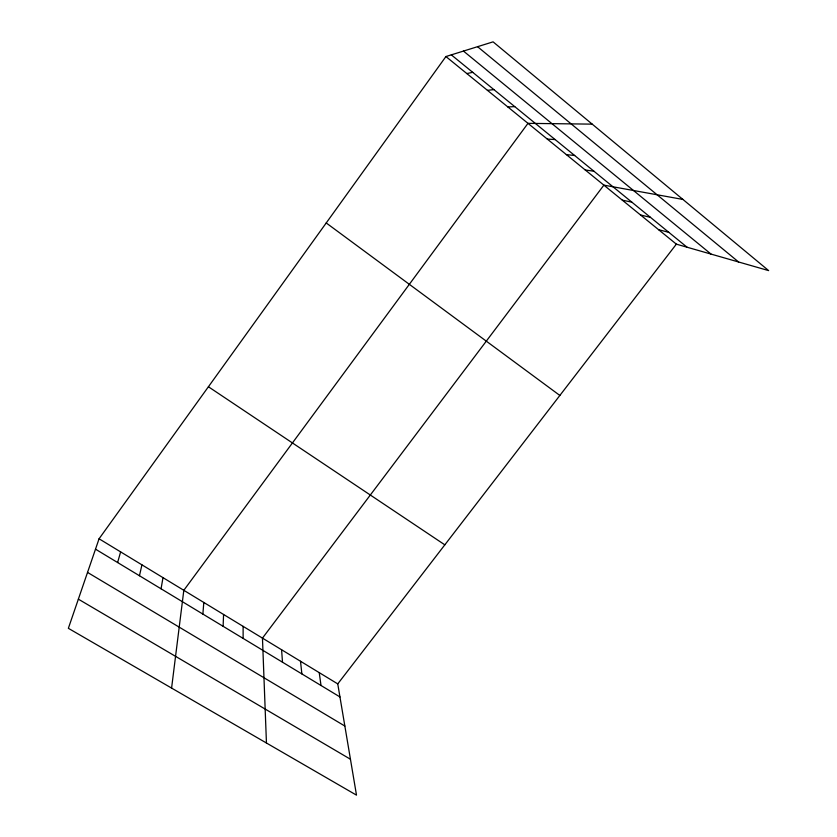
<?xml version="1.0" encoding="UTF-8"?>
<svg xmlns="http://www.w3.org/2000/svg" width="837" height="837" viewBox="0 0 837 837"><rect width="100%" height="100%" fill="white"/><g stroke="black" fill="none" stroke-linecap="round" stroke-linejoin="round"><path stroke-width="1.26" d="M223.113 626.317L223.573 614.473M202.868 614.076L203.809 602.462M171.585 688.077L183.816 590.315L527.98 123.353L592.209 124.138M161.06 588.798L162.995 577.656M139.465 575.741L141.934 564.849M117.619 562.527L120.622 551.886M99.069 538.787L68.362 628.315L356.499 795.15L337.75 683.892L676.359 244.153L768.638 270.602L493.087 41.85L445.922 56.539L99.069 538.787L337.75 683.892M466.816 73.562L472.727 72.338M487.458 90.365L493.872 89.59M507.85 106.958L514.755 106.623M547.293 139.078L555.13 139.57M566.377 154.615L574.653 155.504M585.241 169.974L593.946 171.24M682.908 199.436L603.885 185.144L262.462 638.118L266.448 743.015M622.32 200.158L631.851 202.167M640.535 214.983L650.475 217.358M658.552 229.652L668.878 232.372M78.364 599.156L350.452 759.243M87.54 572.414L344.854 726.045M95.502 549.166L339.958 696.949M208.413 386.757L444.824 544.835M326.221 222.956L559.848 395.451M445.922 56.539L676.359 244.153M451.321 54.865L687.062 247.218M463.468 51.078L711.031 254.092M477.561 46.684L738.59 261.991M319.232 672.634L321.01 685.503M300.514 661.251L301.864 673.921M281.588 649.753L282.498 662.213M243.117 626.358L243.128 638.411"/></g></svg>
